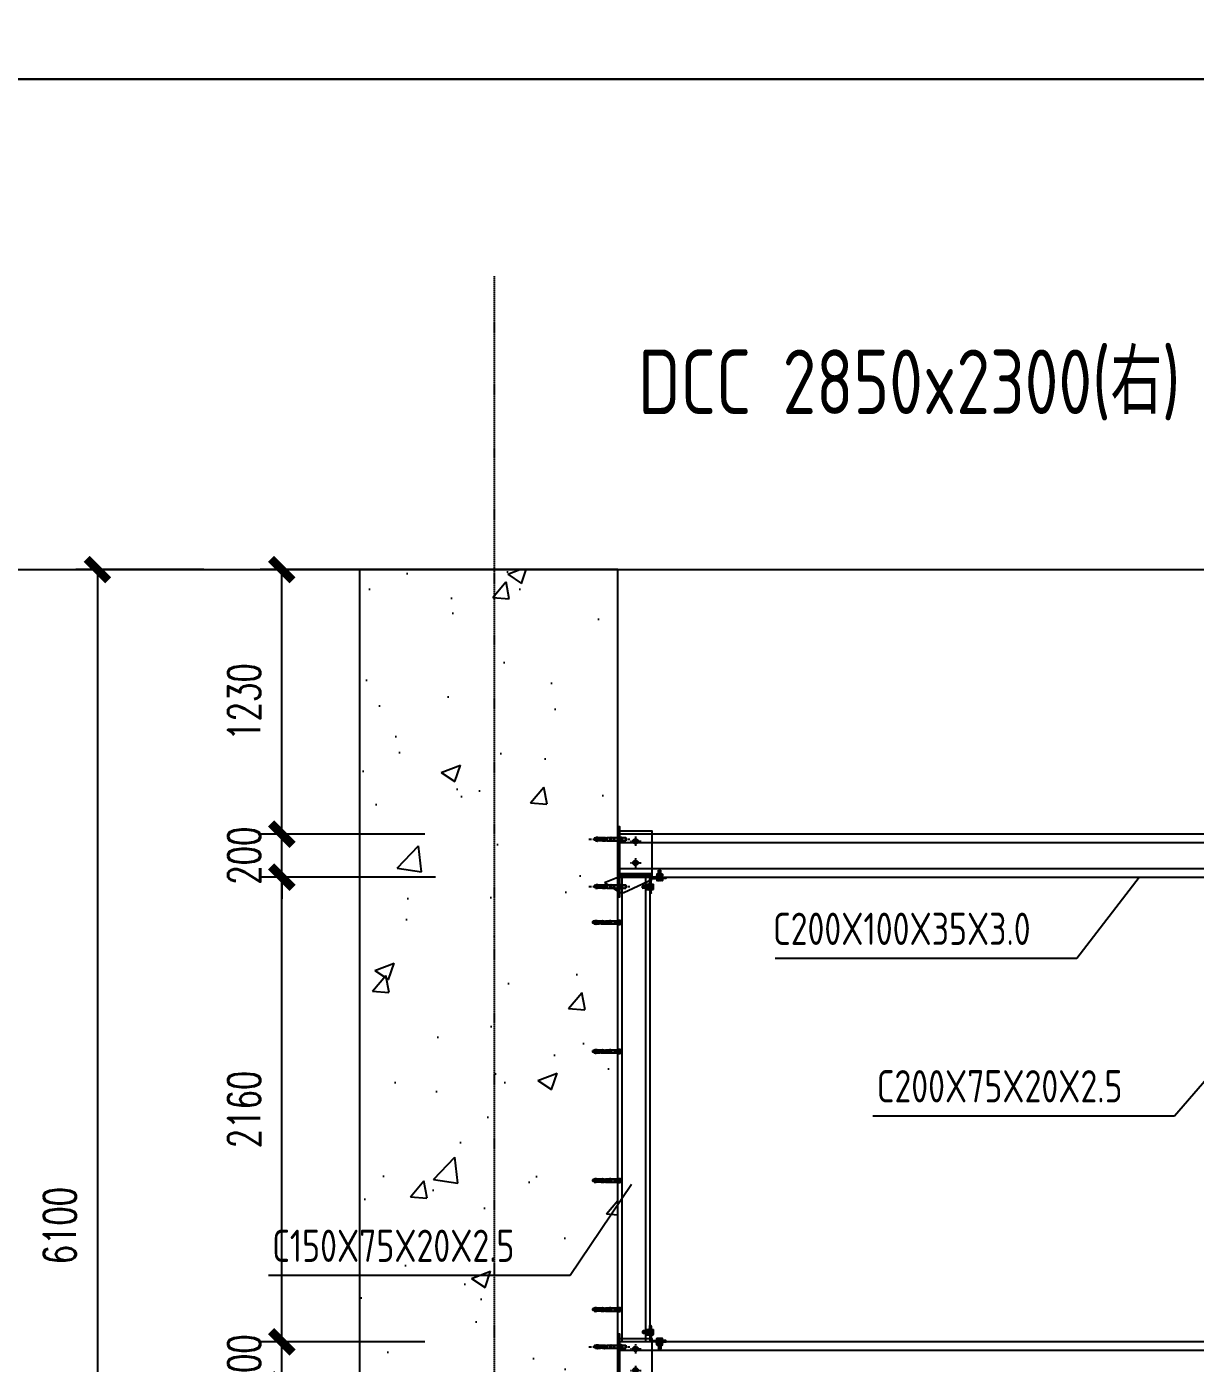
# Model space of a CAD drawing. Header units: millimetres. Extents: x -198529 to 244266, y -64 to 158464.
# Drawn here: x -175819 to -170385, y 121597 to 127811 of the extents above; entities that cross this region are included whole.
import ezdxf

# ---------------------------------------------------------------- set-up
doc = ezdxf.new("R2010")
doc.units = ezdxf.units.MM
doc.linetypes.add('ACAD_ISO10W100', pattern=[18.5, 12, -3, 0.5, -3])
for name, color, linetype in [('0-BG', 252, 'Continuous'), ('0-DCC-STRUC', 180, 'Continuous'), ('0-DCC-STRUC-T', 4, 'Continuous'), ('ANCHOR BOLTS', 4, 'Continuous'), ('ANGEL STEEL_75x75x3.0', 22, 'Continuous'), ('BOLTS', 3, 'Continuous'), ('COIL-BANK', 8, 'Continuous'), ('DCC-Size', 4, 'Continuous'), ('MITTELLINIEN', 3, 'ACAD_ISO10W100')]:
    doc.layers.add(name, color=color, linetype=linetype)
doc.styles.add('DIM_FONT', font='SIMPLEX', dxfattribs={"width": 0.7, "bigfont": 'GBCBIG'})
doc.styles.add('EDRI-COM', font='tssdeng.shx', dxfattribs={"width": 0.8, "bigfont": 'hztxt.shx'})
doc.styles.add('X-HL-CR-F1-EQP-02-01$0$EDRI-COM', font='tssdeng.shx', dxfattribs={"width": 0.8, "bigfont": 'hztxt.shx'})
doc.dimstyles.new('DIM-1', dxfattribs={"dimtxt": 150, "dimasz": 100, "dimexe": 100, "dimexo": 100, "dimgap": 100, "dimtad": 1, "dimdec": 0, "dimzin": 12, "dimdsep": 46, "dimtxsty": 'DIM_FONT', "dimblk": 'ARCHTICK', "dimcen": 2.5, "dimclrd": 256, "dimclre": 256, "dimclrt": 256, "dimadec": 0, "dimazin": 3, "dimtfac": 1, "dimtdec": 0, "dimtix": 1, "dimtmove": 2, "dimatfit": 3, "dimfxl": 1, "dimlwd": -1, "dimlwe": -1, "dimarcsym": 0})
pattern_1 = [(45, (70645.0448, 93964.8255), (-1.325825215, 1.325825215), [])]

# ---------------------------------------------------------------- blocks, each defined once
blk = doc.blocks.new('_ArchTick')
at = {"color": 0, "linetype": 'ByBlock', "const_width": 0.4}
blk.add_lwpolyline([(-0.5, -0.5), (0.5, 0.5)], dxfattribs=at)
blk = doc.blocks.new('*D233')
at = {"layer": '0-DCC-STRUC-T', "transparency": 16777216}
for p, q in [((-174995.8, 125287), (-175590.1, 125287)), ((-175490.1, 125287), (-175490.1, 119187)), ((-173935.7, 119187), (-175590.1, 119187))]:
    blk.add_line(p, q, dxfattribs=at)
at = {"layer": 'Defpoints', "color": 0, "transparency": 16777216}
for p in [(-174895.8, 125287), (-175490.1, 119187), (-173835.7, 119187)]:
    blk.add_point(p, dxfattribs=at)
at = {"layer": '0-DCC-STRUC-T', "transparency": 16777216, "xscale": 100, "yscale": 100, "zscale": 100}
for p, rotation in [((-175490.1, 125287), 90), ((-175490.1, 119187), 270)]:
    blk.add_blockref('_ArchTick', p, dxfattribs=dict(at, rotation=rotation))
at = {"layer": '0-DCC-STRUC-T', "transparency": 16777216, "insert": (-175665.1, 122237), "char_height": 150, "attachment_point": 5, "rotation": 90, "style": 'DIM_FONT'}
blk.add_mtext('6100', dxfattribs=at)
blk = doc.blocks.new('A$C2DBF4B5B')
h = blk.add_hatch()
h.set_pattern_fill('ANSI31', color=256, scale=15, style=0)
h.set_pattern_definition(pattern_1)
edge = h.paths.add_edge_path()
edge.add_line((39.5, 75), (10, 75))
edge.add_arc((10, 65), 10, 90, 180)
edge.add_line((0, 65), (0, 35.5))
edge.add_line((0, 35.5), (6, 35.5))
edge.add_line((6, 35.5), (6, 60))
edge.add_arc((15, 60), 9, 90, 180, ccw=False)
edge.add_line((15, 69), (39.5, 69))
edge.add_line((39.5, 69), (39.5, 75))
h = blk.add_hatch()
h.set_pattern_fill('ANSI31', color=256, scale=15, style=0)
h.set_pattern_definition(pattern_1)
edge = h.paths.add_edge_path()
edge.add_line((50.5, 69), (50.5, 75))
edge.add_line((50.5, 75), (75, 75))
edge.add_line((75, 75), (75, 71))
edge.add_arc((73, 71), 2, -90, 0, ccw=False)
edge.add_line((73, 69), (50.5, 69))
h = blk.add_hatch()
h.set_pattern_fill('ANSI31', color=256, scale=15, style=0)
h.set_pattern_definition(pattern_1)
edge = h.paths.add_edge_path()
edge.add_line((0, 24.5), (6, 24.5))
edge.add_line((6, 24.5), (6, 2))
edge.add_arc((4, 2), 2, -90, 0, ccw=False)
edge.add_line((4, 0), (0, 0))
edge.add_line((0, 0), (0, 24.5))
for p, q in [((0, 35.5), (0, 65)), ((39.5, 75), (10, 75)), ((39.5, 69), (15, 69)), ((50.5, 75), (39.5, 75)), ((39.5, 75), (39.5, 69)), ((50.5, 69), (39.5, 69)), ((50.5, 69), (50.5, 75)), ((50.5, 75), (75, 75)), ((73, 69), (50.5, 69)), ((75, 75), (75, 71)), ((0, 24.5), (0, 35.5)), ((6, 35.5), (0, 35.5)), ((0, 24.5), (6, 24.5)), ((0, 24.5), (0, 0)), ((0, 0), (4, 0)), ((6, 60), (6, 35.5)), ((6, 35.5), (6, 24.5)), ((6, 2), (6, 24.5))]:
    blk.add_line(p, q)
at = {"color": 8}
for p, q in [((45, 78.6), (45, 64.7)), ((-3.6, 30), (10.3, 30))]:
    blk.add_line(p, q, dxfattribs=at)
for centre, radius, start, end in [((10, 65), 10, 90, 180), ((15, 60), 9, 90, 180), ((73, 71), 2, 270, 0), ((4, 2), 2, 270, 0)]:
    blk.add_arc(centre, radius, start, end)
blk = doc.blocks.new('A$C4EA80240')
for p, q in [((2.6, 9.7), (1.3, 9.7)), ((2.6, 2.1), (1.3, 2.1)), ((10.2, 9.7), (6.4, 9.7)), ((10.1, 2.1), (6.4, 2.1)), ((7.7, 1.1), (7.7, 10.7)), ((21.6, 9.7), (17.9, 9.7)), ((21.6, 2.1), (17.9, 2.1)), ((20.4, 1.1), (20.4, 10.7)), ((26.7, 2.1), (26.7, 9.7))]:
    blk.add_line(p, q)
at = {"color": 8}
blk.add_line((14, 0), (14, 11.7), dxfattribs=at)
blk.add_lwpolyline([(28, 12.7), (0, 12.7), (0, 10.7), (28, 10.7)], close=True)
blk.add_lwpolyline([(25.5, 2.1), (26.7, 2.1), (25, 1.1), (3.1, 1.1), (1.3, 2.1), (1.3, 9.7), (3.1, 10.7), (25, 10.7), (26.7, 9.7), (25.5, 9.7)])
blk.add_ellipse((4.5, 5.9), major_axis=(0, 4.8), ratio=0.661547)
at = {"extrusion": (0, 0, -1)}
for centre, major_axis, ratio in [((14, 5.9), (6.36, 0), 0.753789), ((23.5, 5.9), (0, 4.8), 0.661547)]:
    blk.add_ellipse(centre, major_axis=major_axis, ratio=ratio, dxfattribs=at)
blk = doc.blocks.new('A$C147C6879')
at = {"layer": 'BOLTS'}
for p, q in [((9.6, 19), (0, 19)), ((0, 12.7), (47.6, 12.7)), ((9.6, 6.3), (0, 6.3)), ((8.6, 25.4), (1, 25.4)), ((1, 20.3), (1, 16.6)), ((1, 8.8), (1, 5.1)), ((1, 1.2), (1, 0)), ((8.6, 20.3), (8.6, 16.6)), ((8.6, 8.8), (8.6, 5.1)), ((8.6, 1.2), (8.6, 0)), ((9.6, 18.7), (47.6, 18.7)), ((9.6, 6.7), (47.6, 6.7)), ((49.6, 16.7), (47.6, 18.7)), ((47.6, 18.7), (47.6, 6.7)), ((47.6, 6.7), (49.6, 8.7)), ((49.6, 16.7), (49.6, 8.7))]:
    blk.add_line(p, q, dxfattribs=at)
blk.add_lwpolyline([(8.6, 24.2), (8.6, 25.4), (9.6, 23.7), (9.6, 1.7), (8.6, 0), (1, 0), (0, 1.7), (0, 23.7), (1, 25.4), (1, 24.2)], dxfattribs=at)
at = {"layer": 'BOLTS', "extrusion": (0, 0, -1)}
for centre, major_axis, ratio in [((4.8, 22.2), (-4.8, 0), 0.661547), ((4.8, 12.7), (0, 6.36), 0.753789)]:
    blk.add_ellipse(centre, major_axis=major_axis, ratio=ratio, dxfattribs=at)
at = {"layer": 'BOLTS'}
blk.add_ellipse((4.8, 3.2), major_axis=(-4.8, 0), ratio=0.661547, dxfattribs=at)
blk = doc.blocks.new('M12')
at = {"layer": 'ANCHOR BOLTS'}
for p, q in [((-12.5, 2.5), (12.5, 2.5)), ((-12.5, 0), (-12.5, 2.5)), ((-12.5, 0), (12.5, 0)), ((-9.8, 9.7), (-8.5, 10.5)), ((-9.8, 2.5), (-9.8, 9.7)), ((-8.5, 10.5), (8.5, 10.5)), ((-7.2, -38.3), (-7.2, 29.6)), ((-7.2, 29.6), (7.2, 29.6)), ((-4.9, 2.5), (-4.9, 9.7)), ((0, 0), (0, 0)), ((4.9, 2.5), (4.9, 9.7)), ((7.2, -38.3), (7.2, 29.6)), ((9.8, 9.7), (8.5, 10.5)), ((9.8, 2.5), (9.8, 9.7)), ((12.5, 0), (12.5, 2.5)), ((7.2, -38.3), (-7.2, -38.3)), ((-7.2, -58), (-7.2, -40)), ((-7.2, -40), (7.2, -40)), ((-7.2, -58), (7.2, -58)), ((-7, -38.3), (-7, -40)), ((-6.2, -64.5), (-6.2, -58)), ((6.2, -64.5), (6.2, -58)), ((7, -38.3), (7, -40)), ((7.2, -58), (7.2, -40)), ((-2.9, -106.1), (-9.2, -106.1)), ((-8.8, -103.6), (-8.7, -102.6)), ((-7.9, -94.2), (-1.8, -94.2)), ((-7.3, -79.4), (-7.3, -72.6)), ((-7.2, -64.5), (7.2, -64.5)), ((-7.2, -72.6), (-7.2, -64.5)), ((-7.2, -70.1), (-6, -70.1)), ((-7.2, -71.1), (-7.2, -70.1)), ((-6.4, -72.6), (-7.2, -71.1)), ((-7.2, -71.1), (-6.8, -71.1)), ((-7.2, -72.6), (1.6, -72.6)), ((-7.2, -111.6), (-7.2, -108.8)), ((-7.2, -111.6), (7.5, -111.6)), ((-6.8, -71.1), (-6.8, -70.1)), ((-6, -72.6), (-6.8, -71.1)), ((-6, -72.6), (-6, -70.1)), ((-5, -111.6), (-5, -116.5)), ((-5, -116.5), (5, -116.5)), ((-5, -116.5), (-3.5, -118)), ((-4.1, -111.6), (-4.1, -117.4)), ((-3.5, -118), (3.5, -118)), ((-2.6, -103.7), (-2.5, -102.6)), ((-2.5, -71.1), (-2.5, -70.1)), ((-2.5, -70.1), (-1.5, -70.1)), ((-2.2, -72.6), (-2.5, -71.1)), ((-2.5, -71.1), (-1.7, -71.1)), ((-1.8, -97.4), (1.8, -97.4)), ((-1.7, -71.1), (-1.7, -70.1)), ((-1.5, -72.6), (-1.7, -71.1)), ((-1.5, -72.6), (-1.5, -70.1)), ((-1.4, -79.4), (1.4, -79.4)), ((-1.4, -82.8), (-1.4, -79.4)), ((1.4, -82.8), (1.4, -79.4)), ((1.6, -74), (1.6, -72.6)), ((1.6, -74), (5.3, -74)), ((7.9, -94.2), (1.8, -94.2)), ((2.6, -103.7), (2.5, -102.6)), ((2.9, -106.1), (9.2, -106.1)), ((3.3, -72.6), (3.3, -70.1)), ((3.3, -70.1), (4.4, -70.1)), ((3.7, -71.1), (3.3, -72.6)), ((3.3, -72.6), (3.9, -72.6)), ((5, -116.5), (3.5, -118)), ((3.7, -71.1), (3.7, -70.1)), ((3.7, -71.1), (4.4, -71.1)), ((4.4, -71.1), (3.9, -72.6)), ((4.1, -111.6), (4.1, -117.4)), ((4.4, -71.1), (4.4, -70.1)), ((5, -111.6), (5, -116.5)), ((5.3, -74), (5.3, -72.6)), ((5.3, -72.6), (7.3, -72.6)), ((6.9, -72.6), (6.9, -70.1)), ((6.9, -70.1), (7.9, -70.1)), ((7.7, -71.1), (6.9, -72.6)), ((7.9, -71.1), (7.1, -72.6)), ((7.2, -70.1), (7.2, -64.5)), ((7.2, -72.6), (7.2, -72.3)), ((7.3, -79.4), (7.3, -72.6)), ((7.5, -111.6), (7.5, -108.8)), ((7.7, -71.1), (7.7, -70.1)), ((7.7, -71.1), (7.9, -71.1)), ((7.9, -71.1), (7.9, -70.1)), ((8.8, -103.6), (8.7, -102.6))]:
    blk.add_line(p, q, dxfattribs=at)
for centre, radius, start, end in [((-7.3, 6.2), 4.3, 55.43491, 120), ((0, -5.7), 16.2, 72.41205, 107.58795), ((7.3, 6.2), 4.3, 60, 124.56509), ((-192.6, -81.1), 185.2, 352.24093, 353.01899), ((-192.6, -81.1), 185.2, 353.31699, 358.58991), ((-57.1, -81.1), 49.8, 354.74836, 1.91847), ((21.5, -108.8), 28.8, 174.57411, 180), ((-192.6, -82.4), 191.2, 352.88816, 353.61793), ((-192.6, -82.4), 191.2, 353.93401, 359.89763), ((192.6, -82.4), 191.2, 180.10237, 186.06599), ((192.6, -82.4), 191.2, 186.38207, 187.11184), ((57.1, -81.1), 49.8, 178.08153, 185.25164), ((-21.3, -108.8), 28.8, 0, 5.42589), ((192.6, -81.1), 185.2, 181.41009, 186.68301), ((192.6, -81.1), 185.2, 186.98101, 187.75907)]:
    blk.add_arc(centre, radius, start, end, dxfattribs=at)
at = {"layer": 'MITTELLINIEN', "color": 8}
blk.add_line((0, -142.1), (0, 48.7), dxfattribs=at)
blk = doc.blocks.new('TYPE 2')
at = {"layer": '0-BG'}
h = blk.add_hatch(color=256, dxfattribs=at)
h.dxf.hatch_style = 1
h.paths.add_polyline_path([(53.5, -48, 1), (76.5, -48, 1)])
h = blk.add_hatch(color=256, dxfattribs=at)
h.dxf.hatch_style = 1
h.paths.add_polyline_path([(53.5, -148, 1), (76.5, -148, 1)])
for centre in [(65, -48), (65, -148)]:
    blk.add_circle(centre, 11.5, dxfattribs=at)
at = {"layer": 'ANCHOR BOLTS', "linetype": 'ACAD_ISO10W100', "ltscale": 0.1}
for p, q in [((39.4, -48), (90.6, -48)), ((65, -26.5), (65, -69.5)), ((39.4, -148), (90.6, -148)), ((65, -126.5), (65, -169.5))]:
    blk.add_line(p, q, dxfattribs=at)
at = {"layer": 'BOLTS'}
for p, q in [((10, -286), (140, -226)), ((140, -206), (140, -226)), ((-10, -286), (10, -286))]:
    blk.add_line(p, q, dxfattribs=at)
for points in [[(-18, -308), (-18, 21.5), (-10, 21.5), (-10, -308)], [(-10, -206), (140, -206), (140, -200), (-10, -200)]]:
    blk.add_lwpolyline(points, close=True, dxfattribs=at)
blk.add_lwpolyline([(-10, -288), (-10, -288), (-10, 0), (140, 0), (140, -206)], dxfattribs=at)
at = {"layer": '0-DCC-STRUC-T', "rotation": 270}
for p in [(-10, -38), (-10, -258)]:
    blk.add_blockref('M12', p, dxfattribs=at)
blk = doc.blocks.new('H10_40')
for p, q in [((-116.5, 5), (-118, 3.5)), ((-118, -3.5), (-118, 3.5)), ((-111.6, 4.1), (-117.4, 4.1)), ((-111.6, 5), (-116.5, 5)), ((-116.5, -5), (-116.5, 5)), ((-111.6, -7.2), (-111.6, 7.5)), ((-111.6, 7.5), (-108.8, 7.5)), ((-106.1, 2.9), (-106.1, 9.2)), ((-103.7, 2.6), (-102.6, 2.5)), ((-103.6, 8.8), (-102.6, 8.7)), ((-97.4, -1.8), (-97.4, 1.8)), ((-94.2, 7.9), (-94.2, 1.8)), ((-82.8, 1.4), (-79.4, 1.4)), ((-79.4, 7.3), (-72.6, 7.3)), ((-79.4, -1.4), (-79.4, 1.4)), ((-74, 1.6), (-74, 5.3)), ((-74, 5.3), (-72.6, 5.3)), ((-74, 1.6), (-72.6, 1.6)), ((-71.1, 7.9), (-72.6, 7.1)), ((-71.1, 7.7), (-72.6, 6.9)), ((-72.6, 5.3), (-72.6, 7.3)), ((-72.6, 7.2), (-72.3, 7.2)), ((-72.6, 6.9), (-70.1, 6.9)), ((-71.1, 4.4), (-72.6, 3.9)), ((-72.6, 3.3), (-72.6, 3.9)), ((-71.1, 3.7), (-72.6, 3.3)), ((-72.6, 3.3), (-70.1, 3.3)), ((-72.6, -7.2), (-72.6, 1.6)), ((-71.1, 7.9), (-70.1, 7.9)), ((-71.1, 7.7), (-71.1, 7.9)), ((-71.1, 7.7), (-70.1, 7.7)), ((-71.1, 4.4), (-70.1, 4.4)), ((-71.1, 3.7), (-71.1, 4.4)), ((-71.1, 3.7), (-70.1, 3.7)), ((-70.1, 6.9), (-70.1, 7.9)), ((-70.1, 7.2), (-64.5, 7.2)), ((-70.1, 3.3), (-70.1, 4.4)), ((-64.5, -7.2), (-64.5, 7.2)), ((-64.5, 6.2), (-58, 6.2)), ((-58, 7.2), (-40, 7.2)), ((-58, -7.2), (-58, 7.2)), ((-40, -7.2), (-40, 7.2)), ((-38.3, 7), (-40, 7)), ((-38.3, 7.2), (0, 7.2)), ((-38.3, 7.2), (-38.3, -7.2)), ((0, -12.5), (0, 12.5)), ((0, 12.5), (2.5, 12.5)), ((0, 0), (0, 0)), ((2.5, -12.5), (2.5, 12.5)), ((2.5, 9.8), (9.7, 9.8)), ((2.5, 4.9), (9.7, 4.9)), ((9.7, 9.8), (10.5, 8.5)), ((10.5, -8.5), (10.5, 8.5)), ((-116.5, -5), (-118, -3.5)), ((-111.6, -4.1), (-117.4, -4.1)), ((-111.6, -5), (-116.5, -5)), ((-111.6, -7.2), (-108.8, -7.2)), ((-106.1, -2.9), (-106.1, -9.2)), ((-103.7, -2.6), (-102.6, -2.5)), ((-103.6, -8.8), (-102.6, -8.7)), ((-94.2, -7.9), (-94.2, -1.8)), ((-82.8, -1.4), (-79.4, -1.4)), ((-79.4, -7.3), (-72.6, -7.3)), ((-72.6, -1.5), (-70.1, -1.5)), ((-72.6, -1.5), (-71.1, -1.7)), ((-72.6, -2.2), (-71.1, -2.5)), ((-72.6, -6), (-71.1, -6.8)), ((-72.6, -6), (-70.1, -6)), ((-72.6, -6.4), (-71.1, -7.2)), ((-72.6, -7.2), (-64.5, -7.2)), ((-71.1, -1.7), (-70.1, -1.7)), ((-71.1, -2.5), (-71.1, -1.7)), ((-71.1, -2.5), (-70.1, -2.5)), ((-71.1, -6.8), (-70.1, -6.8)), ((-71.1, -7.2), (-71.1, -6.8)), ((-71.1, -7.2), (-70.1, -7.2)), ((-70.1, -2.5), (-70.1, -1.5)), ((-70.1, -7.2), (-70.1, -6)), ((-64.5, -6.2), (-58, -6.2)), ((-58, -7.2), (-40, -7.2)), ((-38.3, -7), (-40, -7)), ((-38.3, -7.2), (0, -7.2)), ((0, -12.5), (2.5, -12.5)), ((2.5, -4.9), (9.7, -4.9)), ((2.5, -9.8), (9.7, -9.8)), ((9.7, -9.8), (10.5, -8.5))]:
    blk.add_line(p, q)
at = {"color": 1}
for p, q in [((-36.7, -7), (-36.7, 7)), ((-33.7, 7), (-36.7, 7)), ((-36.2, 5.5), (-36.2, 6.5)), ((-34.2, 6.5), (-36.2, 6.5)), ((-34.2, 5.5), (-36.2, 5.5)), ((-36.2, 1.1), (-36.2, 5.2)), ((-35.4, 5.2), (-36.2, 5.2)), ((-35.4, 1.1), (-36.2, 1.1)), ((-35.4, 3.7), (-35.4, 5.2)), ((-34.2, 3.7), (-35.4, 3.7)), ((-34.2, 2.7), (-35.4, 2.7)), ((-35.4, 1.1), (-35.4, 2.7)), ((-34.2, 1.8), (-35.1, 1.8)), ((-35.1, 1.8), (-35.1, -0.1)), ((-34.2, 5.5), (-34.2, 6.5)), ((-34.2, 2.7), (-34.2, 3.7)), ((-34.2, -1.1), (-34.2, 1.8)), ((-34, 7.2), (-33.9, 7.2)), ((-33.7, -7), (-33.7, 7)), ((-33.7, -7), (-36.7, -7)), ((-36.2, -1.1), (-36.2, -0.1)), ((-35.1, -0.1), (-36.2, -0.1)), ((-34.2, -1.1), (-36.2, -1.1)), ((-36.2, -2.3), (-36.2, -1.4)), ((-34.2, -1.4), (-36.2, -1.4)), ((-34.2, -2.3), (-36.2, -2.3)), ((-34.2, -2.6), (-36.2, -2.6)), ((-36.2, -3.5), (-36.2, -2.6)), ((-35.6, -3.5), (-36.2, -3.5)), ((-36.2, -6.5), (-36.2, -5.5)), ((-35.6, -5.5), (-36.2, -5.5)), ((-34.2, -6.5), (-36.2, -6.5)), ((-35.6, -5.5), (-35.6, -3.5)), ((-34.8, -3.5), (-34.2, -3.5)), ((-34.8, -5.5), (-34.8, -3.5)), ((-34.2, -5.5), (-34.8, -5.5)), ((-34.2, -2.3), (-34.2, -1.4)), ((-34.2, -3.5), (-34.2, -2.6)), ((-34.2, -6.5), (-34.2, -5.5))]:
    blk.add_line(p, q, dxfattribs=at)
for centre, radius, start, end in [((-108.8, -21.3), 28.8, 84.57411, 90), ((-81.1, 192.6), 185.2, 262.24093, 263.01899), ((-82.4, 192.6), 191.2, 262.88816, 263.61793), ((-81.1, 192.6), 185.2, 263.31699, 268.58991), ((-82.4, 192.6), 191.2, 263.93401, 269.89763), ((-81.1, 57.1), 49.8, 264.74836, 271.91847), ((6.2, 7.3), 4.3, 325.43491, 30), ((-5.7, 0), 16.2, 342.41205, 17.58795), ((-108.8, 21.5), 28.8, 270, 275.42589), ((-82.4, -192.6), 191.2, 96.38207, 97.11184), ((-81.1, -192.6), 185.2, 96.98101, 97.75907), ((-82.4, -192.6), 191.2, 90.10237, 96.06599), ((-81.1, -192.6), 185.2, 91.41009, 96.68301), ((-81.1, -57.1), 49.8, 88.08154, 95.25164), ((6.2, -7.3), 4.3, 330, 34.56509)]:
    blk.add_arc(centre, radius, start, end)
at = {"layer": 'MITTELLINIEN', "color": 8}
blk.add_line((-111.3, 0), (20.3, 0), dxfattribs=at)
at = {"color": 1}
blk.add_text('HSL M10/40', height=2, dxfattribs=at).set_placement((-31.6, -2.6))
blk = doc.blocks.new('*D103')
at = {"layer": '0-DCC-STRUC-T', "transparency": 16777216}
for p, q in [((-174632.8, 121697), (-174632.8, 121797)), ((-173968.2, 121697), (-174732.8, 121697)), ((-174632.8, 121497), (-174632.8, 121697)), ((-173968.2, 121497), (-174732.8, 121497)), ((-174632.8, 121497), (-174632.8, 121397))]:
    blk.add_line(p, q, dxfattribs=at)
at = {"layer": 'Defpoints', "color": 0, "transparency": 16777216}
for p in [(-174632.8, 121697), (-173868.2, 121697), (-173868.2, 121497)]:
    blk.add_point(p, dxfattribs=at)
at = {"layer": '0-DCC-STRUC-T', "transparency": 16777216, "xscale": 100, "yscale": 100, "zscale": 100}
for p, rotation in [((-174632.8, 121697), 270), ((-174632.8, 121497), 90)]:
    blk.add_blockref('_ArchTick', p, dxfattribs=dict(at, rotation=rotation))
at = {"layer": '0-DCC-STRUC-T', "transparency": 16777216, "insert": (-174807.8, 121597), "char_height": 150, "attachment_point": 5, "rotation": 90, "style": 'DIM_FONT'}
blk.add_mtext('200', dxfattribs=at)
blk = doc.blocks.new('*D104')
at = {"layer": '0-DCC-STRUC-T', "transparency": 16777216}
for p, q in [((-173918.2, 123857), (-174732.8, 123857)), ((-174632.8, 121697), (-174632.8, 123857)), ((-173968.2, 121697), (-174732.8, 121697))]:
    blk.add_line(p, q, dxfattribs=at)
at = {"layer": 'Defpoints', "color": 0, "transparency": 16777216}
for p in [(-174632.8, 123857), (-173818.2, 123857), (-173868.2, 121697)]:
    blk.add_point(p, dxfattribs=at)
at = {"layer": '0-DCC-STRUC-T', "transparency": 16777216, "xscale": 100, "yscale": 100, "zscale": 100}
for p, rotation in [((-174632.8, 123857), 90), ((-174632.8, 121697), 270)]:
    blk.add_blockref('_ArchTick', p, dxfattribs=dict(at, rotation=rotation))
at = {"layer": '0-DCC-STRUC-T', "transparency": 16777216, "insert": (-174807.8, 122777), "char_height": 150, "attachment_point": 5, "rotation": 90, "style": 'DIM_FONT'}
blk.add_mtext('2160', dxfattribs=at)
blk = doc.blocks.new('*D105')
at = {"layer": '0-DCC-STRUC-T', "transparency": 16777216}
for p, q in [((-174632.8, 124057), (-174632.8, 124157)), ((-173968.2, 124057), (-174732.8, 124057)), ((-174632.8, 123857), (-174632.8, 124057)), ((-173968.2, 123857), (-174732.8, 123857)), ((-174632.8, 123857), (-174632.8, 123757))]:
    blk.add_line(p, q, dxfattribs=at)
at = {"layer": 'Defpoints', "color": 0, "transparency": 16777216}
for p in [(-174632.8, 124057), (-173868.2, 124057), (-173868.2, 123857)]:
    blk.add_point(p, dxfattribs=at)
at = {"layer": '0-DCC-STRUC-T', "transparency": 16777216, "xscale": 100, "yscale": 100, "zscale": 100}
for p, rotation in [((-174632.8, 124057), 270), ((-174632.8, 123857), 90)]:
    blk.add_blockref('_ArchTick', p, dxfattribs=dict(at, rotation=rotation))
at = {"layer": '0-DCC-STRUC-T', "transparency": 16777216, "insert": (-174807.8, 123957), "char_height": 150, "attachment_point": 5, "rotation": 90, "style": 'DIM_FONT'}
blk.add_mtext('200', dxfattribs=at)
blk = doc.blocks.new('*D106')
at = {"layer": '0-DCC-STRUC-T', "transparency": 16777216}
for p, q in [((-173745.8, 125287), (-174732.8, 125287)), ((-174632.8, 124057), (-174632.8, 125287)), ((-174045.8, 124057), (-174732.8, 124057))]:
    blk.add_line(p, q, dxfattribs=at)
at = {"layer": 'Defpoints', "color": 0, "transparency": 16777216}
for p in [(-174632.8, 125287), (-173645.8, 125287), (-173945.8, 124057)]:
    blk.add_point(p, dxfattribs=at)
at = {"layer": '0-DCC-STRUC-T', "transparency": 16777216, "xscale": 100, "yscale": 100, "zscale": 100}
for p, rotation in [((-174632.8, 125287), 90), ((-174632.8, 124057), 270)]:
    blk.add_blockref('_ArchTick', p, dxfattribs=dict(at, rotation=rotation))
at = {"layer": '0-DCC-STRUC-T', "transparency": 16777216, "insert": (-174807.8, 124672), "char_height": 150, "attachment_point": 5, "rotation": 90, "style": 'DIM_FONT'}
blk.add_mtext('1230', dxfattribs=at)

msp = doc.modelspace()

# ---------------------------------------------------------------- hatches: boundary and pattern name
at = {"transparency": 33554687}
h = msp.add_hatch(dxfattribs=at)
h.set_pattern_fill('AR-CONC', color=252, scale=5)
h.paths.add_polyline_path([(-174270.8, 119187), (-173070.8, 119187), (-173070.8, 125287), (-174270.8, 125287)])

# ---------------------------------------------------------------- linework, layer by layer
for points in [[(-178231.8, 139934), (-140197.3, 139934), (-140197.3, 127567), (-178231.8, 127567)], [(-178231.8, 127567), (-154619.2, 127567), (-154619.2, 115200), (-178231.8, 115200)]]:
    msp.add_lwpolyline(points, close=True)
at = {"layer": '0-DCC-STRUC'}
for points in [[(-173070.8, 123857), (-167069.3, 123857), (-167069.3, 124057), (-173070.8, 124057)], [(-173070.8, 123897), (-167069.3, 123897), (-167069.3, 124017), (-173070.8, 124017)], [(-173070.8, 121697), (-173070.8, 123857), (-172920.8, 123857), (-172920.8, 121697)], [(-173050.8, 121697), (-173050.8, 123857), (-172940.8, 123857), (-172940.8, 121697)], [(-173070.8, 121497), (-167070, 121497), (-167070, 121697), (-173070.8, 121697)], [(-173070.8, 121537), (-167070, 121537), (-167070, 121657), (-173070.8, 121657)]]:
    msp.add_lwpolyline(points, close=True, dxfattribs=at)
at = {"layer": '0-DCC-STRUC-T'}
for p, q in [((-170935, 123480.2), (-170646.5, 123857)), ((-172337.8, 123480.2), (-170935, 123480.2)), ((-170481.1, 122748), (-170146, 123135.4)), ((-171883.8, 122748), (-170481.1, 122748)), ((-173292.5, 122006.3), (-173007.4, 122430.4)), ((-174695.3, 122006.3), (-173292.5, 122006.3))]:
    msp.add_line(p, q, dxfattribs=at)
at = {"layer": 'ANCHOR BOLTS', "linetype": 'ACAD_ISO10W100', "ltscale": 0.5}
msp.add_line((-173645.8, 126651), (-173645.8, 116984), dxfattribs=at)
at = {"layer": 'COIL-BANK'}
msp.add_line((-177241.3, 125287), (-157224.6, 125287), dxfattribs=at)
msp.add_lwpolyline([(-174270.8, 119187), (-173070.8, 119187), (-173070.8, 125287), (-174270.8, 125287)], close=True, dxfattribs=at)

# ---------------------------------------------------------------- block references
at = {"layer": '0-BG'}
for p in [(-173052.8, 124072), (-173052.8, 121712)]:
    msp.add_blockref('TYPE 2', p, dxfattribs=at)
at = {"layer": 'ANCHOR BOLTS'}
for p in [(-173069, 123647), (-173069, 123047), (-173069, 122447), (-173069, 121847)]:
    msp.add_blockref('H10_40', p, dxfattribs=at)
at = {"layer": 'ANGEL STEEL_75x75x3.0', "xscale": -1, "rotation": 90}
msp.add_blockref('A$C2DBF4B5B', (-172845.8, 123857), dxfattribs=at)
at = {"layer": 'ANGEL STEEL_75x75x3.0', "rotation": 90}
msp.add_blockref('A$C2DBF4B5B', (-172845.8, 121697), dxfattribs=at)
at = {"layer": 'BOLTS', "color": 2}
for p, rotation in [((-172861.8, 123873.7), 180), ((-172937.5, 123826), 270)]:
    msp.add_blockref('A$C4EA80240', p, dxfattribs=dict(at, rotation=rotation))
at = {"layer": 'BOLTS'}
for p, rotation in [((-172863.1, 123841.4), 90), ((-172905.2, 123824.7), 180)]:
    msp.add_blockref('A$C147C6879', p, dxfattribs=dict(at, rotation=rotation))
at = {"layer": 'BOLTS', "xscale": -1}
msp.add_blockref('A$C147C6879', (-172905.2, 121729.3), dxfattribs=at)
at = {"layer": 'BOLTS', "color": 2, "xscale": -1, "rotation": 270}
msp.add_blockref('A$C4EA80240', (-172937.5, 121727.9), dxfattribs=at)
at = {"layer": 'BOLTS', "color": 2, "xscale": -1}
msp.add_blockref('A$C4EA80240', (-172861.8, 121680.3), dxfattribs=at)
at = {"layer": 'BOLTS', "xscale": -1, "rotation": 90}
msp.add_blockref('A$C147C6879', (-172863.1, 121712.6), dxfattribs=at)

# ---------------------------------------------------------------- texts
at = {"layer": '0-DCC-STRUC-T', "style": 'EDRI-COM', "width": 0.8}
for s, p in [('C200X100X35X3.0', (-172348.5, 123542.1)), ('C200X75X20X2.5', (-171866.1, 122810)), ('C150X75X20X2.5', (-174677.5, 122068.3))]:
    msp.add_text(s, height=150, dxfattribs=at).set_placement(p)
at = {"layer": 'DCC-Size', "style": 'X-HL-CR-F1-EQP-02-01$0$EDRI-COM', "width": 0.8}
msp.add_text('DCC 2850x2300(右)', height=300, dxfattribs=at).set_placement((-172975.9, 126010.5))

# ---------------------------------------------------------------- dimensions: what is measured, and where the dimension line sits
at = {"layer": '0-DCC-STRUC-T'}
for base, p1, p2, picture, middle in [((-175490.1, 119187), (-174895.8, 125287), (-173835.7, 119187), '*D233', (-175665.1, 122237)), ((-174632.8, 125287), (-173945.8, 124057), (-173645.8, 125287), '*D106', (-174807.8, 124672)), ((-174632.8, 124057), (-173868.2, 123857), (-173868.2, 124057), '*D105', (-174807.8, 123957)), ((-174632.8, 123857), (-173868.2, 121697), (-173818.2, 123857), '*D104', (-174807.8, 122777)), ((-174632.8, 121697), (-173868.2, 121497), (-173868.2, 121697), '*D103', (-174807.8, 121597))]:
    dim = msp.add_linear_dim(base=base, p1=p1, p2=p2, angle=90, dimstyle='DIM-1', dxfattribs=at)
    dim.commit()
    dim.dimension.update_dxf_attribs({"geometry": picture, "text_midpoint": middle})

doc.saveas('drawing.dxf')
